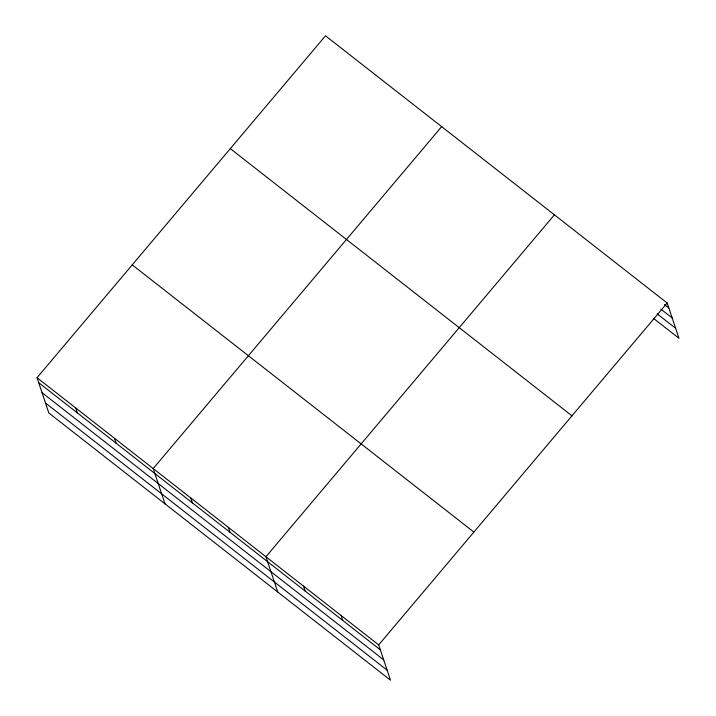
<?xml version="1.0" encoding="UTF-8"?>
<svg xmlns="http://www.w3.org/2000/svg" width="716" height="716" viewBox="0 0 716 716"><rect width="100%" height="100%" fill="white"/><g stroke="black" fill="none" stroke-linecap="round" stroke-linejoin="round"><path stroke-width="1.07" d="M37.035 377.717L378.692 644.91L390.497 680.2L48.84 412.998L37.035 377.717L325.503 35.8L667.16 303.002L678.965 338.283L653.618 318.468M441.665 126.651L153.197 468.559L165.002 503.849M554.417 214.827L265.94 556.735L277.754 592.025M378.692 644.91L667.16 303.002M664.448 304.533L668.816 307.952M660.805 309.079L672.172 317.967M657.261 313.921L675.618 328.277M230.301 148.633L571.968 415.826M132.227 264.884L473.885 532.077M38.691 382.666L380.348 649.868M42.038 392.681L383.695 659.875M45.493 402.992L387.15 670.194M341.111 615.518L342.767 620.477M303.53 586.127L305.186 591.085M228.359 527.343L230.024 532.301M190.778 497.951L192.434 502.909M114.479 438.281L116.135 443.231M75.753 407.995L77.409 412.953"/></g></svg>
